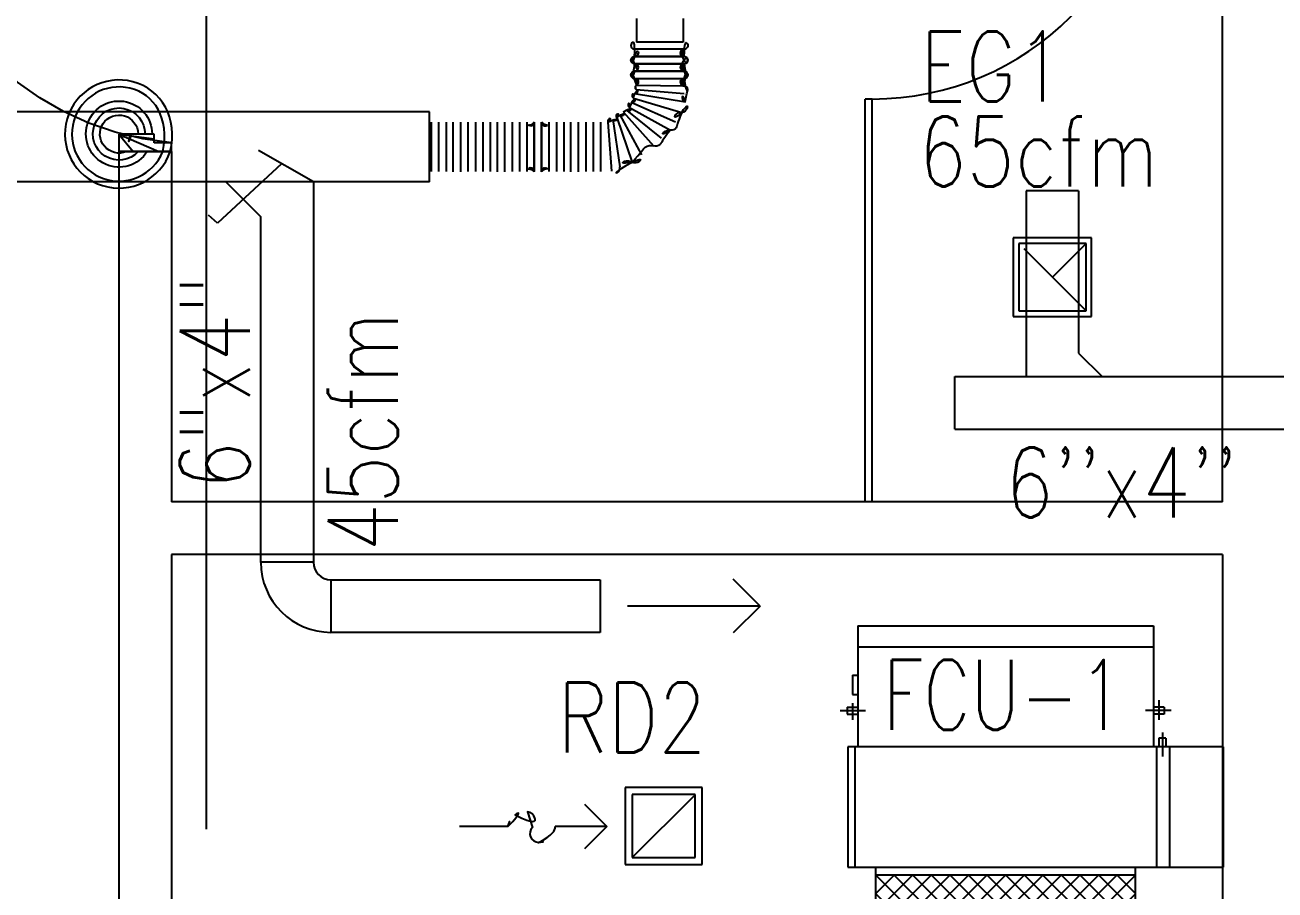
# Model space of a CAD drawing. Extents: x 417866231.7 to 417866328.5, y 43498046.7 to 43498124.2.
# Drawn here: x 417866282.36 to 417866285.928, y 43498098.551 to 43498101.02 of the extents above; entities that cross this region are included whole.
import ezdxf

# ---------------------------------------------------------------- set-up
doc = ezdxf.new("R2010")
doc.units = 0
doc.header["$MEASUREMENT"] = 0
doc.linetypes.add('CENTERX2', pattern=[4, 2.5, -0.5, 0.5, -0.5])
doc.linetypes.add('HIDDEN', pattern=[0.375, 0.25, -0.125])
doc.layers.get('0').update_dxf_attribs({"linetype": 'CONTINUOUS'})
for name, color, linetype in [('AXES', 11, 'CENTERX2'), ('DOOR', 9, 'CONTINUOUS'), ('DUCT', 6, 'CONTINUOUS'), ('EXDUCT', 10, 'CONTINUOUS'), ('FCU', 6, 'CONTINUOUS'), ('HAT', 11, 'CONTINUOUS'), ('M-AC-FLEX', 7, 'CONTINUOUS'), ('M-EGU.', 2, 'CONTINUOUS'), ('M-TEXT', 2, 'CONTINUOUS'), ('PART', 9, 'CONTINUOUS'), ('WALL', 9, 'CONTINUOUS')]:
    doc.layers.add(name, color=color, linetype=linetype)
doc.styles.add('ROMANS', font='ROMANS.shx', dxfattribs={"width": 0.6})

# ---------------------------------------------------------------- blocks, each defined once
blk = doc.blocks.new('DOOR90')
at = {"layer": 'DOOR', "color": 7, "linetype": 'ByBlock'}
for p, q in [((-150, 0), (0, 0)), ((-150, 0), (-150, -25)), ((0, -50), (-113.7, 0)), ((0, -50), (-40.1, 0)), ((0, -50), (0, 0)), ((-1000, -25), (-1050, -25)), ((-1050, -75), (-1050, -25)), ((-1050, -25), (-1050, -75)), ((-1000, -25), (-1000, -42)), ((-877.6, -17.8), (-967.6, -17.8)), ((-967.6, -25), (-967.6, -17.8)), ((-955, -8.8), (-890.2, -8.8)), ((-955, -17.8), (-955, -8.8)), ((-955, -17.8), (-890.2, -17.8)), ((-890.2, -17.8), (-890.2, -8.8)), ((-877.6, -25), (-877.6, -17.8)), ((-200, -25), (-150, -25)), ((-200, -42), (-200, -25)), ((-150, -25), (-100, -25)), ((-150, -75), (-150, -25)), ((-100, -25), (-100, -50)), ((-1000, -42), (-1020, -42)), ((-1020, -42), (-1020, -58)), ((-1000, -58), (-1020, -58)), ((-1000, -58), (-1000, -75)), ((-180, -42), (-200, -42)), ((-200, -58), (-180, -58)), ((-200, -75), (-200, -58)), ((-180, -58), (-180, -42)), ((0, -50), (-100, -36.6)), ((-100, -50), (0, -50)), ((-1000, -75), (-1050, -75)), ((-967.6, -75), (-967.6, -82.2)), ((-877.6, -82.2), (-967.6, -82.2)), ((-955, -82.2), (-890.2, -82.2)), ((-955, -82.2), (-955, -91.2)), ((-955, -91.2), (-890.2, -91.2)), ((-890.2, -82.2), (-890.2, -91.2)), ((-877.6, -75), (-877.6, -82.2)), ((-150, -75), (-200, -75)), ((0, -850), (-113.7, -900)), ((-100, -875), (-100, -850)), ((0, -850), (-100, -863.4)), ((-100, -850), (0, -850)), ((0, -850), (-40.1, -900)), ((0, -850), (0, -900)), ((-150, -875), (-100, -875)), ((-150, -900), (-150, -875)), ((-150, -900), (0, -900)), ((0, -900), (-150, -900))]:
    blk.add_line(p, q, dxfattribs=at)
at = {"layer": 'DOOR', "linetype": 'ByBlock'}
for p, q in [((-200, -25), (-1000, -25)), ((-200, -42), (-1000, -42)), ((-200, -58), (-1000, -58)), ((-1000, -75), (-200, -75))]:
    blk.add_line(p, q, dxfattribs=at)
at = {"layer": 'DOOR', "color": 7, "linetype": 'ByBlock'}
for centre in [(-922.6, 23.5), (-922.6, -123.5)]:
    blk.add_circle(centre, 32.4, dxfattribs=at)
for centre, radius, start, end in [((0, -50), 154.4, 161.1053, 166.2858), ((0, -50), 94.4, 148.0182, 180), ((0, -50), 134.4, 158.1598, 169.28), ((0, -50), 114.4, 154.0838, 167.3774), ((0, -50), 74.4, 137.7764, 180), ((0, -50), 54.4, 113.2074, 180), ((0, -50), 34.4, 90, 180), ((0, -50), 14.4, 90, 180), ((0, -850), 94.4, 180, 211.9818), ((0, -850), 74.4, 180, 222.2236), ((0, -850), 54.4, 180, 246.7926), ((0, -850), 34.4, 180, 270), ((0, -850), 14.4, 180, 270), ((0, -850), 154.4, 193.7142, 198.8947), ((0, -850), 134.4, 190.72, 201.8402)]:
    blk.add_arc(centre, radius, start, end, dxfattribs=at)
at = {"layer": 'DOOR', "linetype": 'HIDDEN', "ltscale": 0.5}
blk.add_arc((-222.2, -50), 828.2, 178.2701, 275.003, dxfattribs=at)
blk = doc.blocks.new('*X29')
at = {"color": 0}
for p, q in [((16890.5, -2466.6), (16943.5, -2413.6)), ((16890.5, -2519.6), (16990.5, -2419.6)), ((16990.5, -2512.5), (16891.6, -2413.6)), ((16990.5, -2459.4), (16944.6, -2413.6)), ((16990.5, -2565.5), (16890.5, -2465.5)), ((16890.5, -2572.6), (16990.5, -2472.6)), ((16990.5, -2618.5), (16890.5, -2518.5)), ((16890.5, -2625.7), (16990.5, -2525.7)), ((16990.5, -2671.6), (16890.5, -2571.6)), ((16890.5, -2678.7), (16990.5, -2578.7)), ((16990.5, -2724.6), (16890.5, -2624.6)), ((16890.5, -2731.7), (16990.5, -2631.7)), ((16990.5, -2777.6), (16890.5, -2677.6)), ((16890.5, -2784.8), (16990.5, -2684.8)), ((16990.5, -2830.7), (16890.5, -2730.7)), ((16890.5, -2837.8), (16990.5, -2737.8)), ((16990.5, -2883.7), (16890.5, -2783.7)), ((16890.5, -2890.8), (16990.5, -2790.8)), ((16990.5, -2936.7), (16890.5, -2836.7)), ((16890.5, -2943.9), (16990.5, -2843.9)), ((16990.5, -2989.8), (16890.5, -2889.8)), ((16890.5, -2996.9), (16990.5, -2896.9)), ((16990.5, -3042.8), (16890.5, -2942.8)), ((16890.5, -3049.9), (16990.5, -2949.9)), ((16990.5, -3095.8), (16890.5, -2995.8)), ((16890.5, -3103), (16990.5, -3003)), ((16990.5, -3148.9), (16890.5, -3048.9)), ((16891.5, -3154.9), (16990.5, -3056)), ((16943.5, -3154.9), (16890.5, -3101.9)), ((16944.6, -3154.9), (16990.5, -3109))]:
    blk.add_line(p, q, dxfattribs=at)
blk = doc.blocks.new('WHE06')
at = {"color": 3}
for p, q in [((689, 621.5), (346.1, 621.5)), ((346.1, 621.5), (346.1, 469.1)), ((689, 469.1), (689, 621.5)), ((242.1, 472.2), (242.1, 399.5)), ((212.3, 437.2), (269.1, 437.2)), ((232.1, 452.2), (232.1, 422.2)), ((232.1, 452.2), (252.1, 452.2)), ((252.1, 452.2), (252.1, 422.2)), ((305, 447.6), (373.3, 447.6)), ((321.1, 457.6), (321.1, 437.6)), ((321.1, 457.6), (346.1, 457.6)), ((321.1, 437.6), (346.1, 437.6)), ((346.1, 430.4), (689, 430.4)), ((60.3, -422.2), (60.3, 422.2)), ((811.2, 370.7), (689, 370.7)), ((711.2, -370.7), (711.2, 370.7)), ((811.2, -370.7), (811.2, 370.7)), ((811.2, -370.7), (689, -370.7)), ((141.6, -437.2), (141.6, -422.2)), ((196.6, -437.2), (196.6, -422.2)), ((232.1, -452.2), (232.1, -422.2)), ((242.1, -472.2), (242.1, -399.5)), ((252.1, -452.2), (252.1, -422.2)), ((141.6, -437.2), (196.6, -437.2)), ((221.4, -437.2), (269.1, -437.2)), ((232.1, -452.2), (252.1, -452.2)), ((346.1, -430.4), (689, -430.4))]:
    blk.add_line(p, q, dxfattribs=at)
at = {"color": 6}
for p, q in [((346.1, 469.1), (346.1, -450.8)), ((689, 469.1), (346.1, 469.1)), ((689, -450.8), (689, 469.1)), ((0, -422.2), (0, 422.2)), ((0, 422.2), (346.1, 422.2)), ((0, -422.2), (346.1, -422.2)), ((346.1, -450.8), (689, -450.8))]:
    blk.add_line(p, q, dxfattribs=at)
at = {"color": 11}
blk.add_blockref('*X29', (-16179.3, 2784.3), dxfattribs=at)

msp = doc.modelspace()

# ---------------------------------------------------------------- hatches: boundary and pattern name
at = {"layer": 'HAT'}
h = msp.add_hatch(dxfattribs=at)
h.set_pattern_fill('ANSI31', color=256, scale=300, style=0)
h.set_pattern_definition([(45, (0, 0), (-26.5165042945, 26.5165042945), [])])
h.paths.add_polyline_path([(417866284.1369, 43498100.5721), (417866283.8369, 43498100.5721), (417866283.8369, 43498100.3221), (417866284.1369, 43498100.3221)])
h.paths.add_polyline_path([(417866284.1369, 43498100.3221), (417866283.8369, 43498100.3221), (417866283.8369, 43498099.8721), (417866284.1369, 43498099.8721)])

# ---------------------------------------------------------------- linework, layer by layer
at = {"layer": 'AXES'}
msp.add_line((417866282.8786, 43498046.7245), (417866282.8786, 43498123.5372), dxfattribs=at)
at = {"layer": 'DUCT', "linetype": 'ByBlock'}
for p, q in [((417866283.5147, 43498100.7721), (417866273.3205, 43498100.7721)), ((417866283.5147, 43498100.5721), (417866283.5147, 43498100.7721)), ((417866283.1835, 43498100.5721), (417866283.0268, 43498100.6614)), ((417866283.0929, 43498100.6237), (417866282.9102, 43498100.454)), ((417866283.5147, 43498100.5721), (417866273.4028, 43498100.5721)), ((417866282.9335, 43498100.5721), (417866283.0335, 43498100.4721)), ((417866283.1835, 43498100.5721), (417866283.1835, 43498099.4864)), ((417866282.9102, 43498100.454), (417866282.8844, 43498100.4773)), ((417866282.9102, 43498100.454), (417866282.9102, 43498100.454)), ((417866283.0335, 43498099.4862), (417866283.0335, 43498100.4721)), ((417866283.1835, 43498099.4864), (417866283.0335, 43498099.4864)), ((417866283.2335, 43498099.4364), (417866284.0016, 43498099.4364)), ((417866283.2335, 43498099.4364), (417866283.2335, 43498099.2864)), ((417866284.0016, 43498099.4364), (417866284.0016, 43498099.2864)), ((417866284.0016, 43498099.2864), (417866283.2334, 43498099.2864))]:
    msp.add_line(p, q, dxfattribs=at)
for radius in [0.2, 0.05]:
    msp.add_arc((417866283.2335, 43498099.4864), radius, 180, 270, dxfattribs=at)
at = {"layer": 'EXDUCT', "linetype": 'ByBlock'}
for p, q in [((417866285.2176, 43498100.5464), (417866285.2176, 43498100.0163)), ((417866285.3676, 43498100.5464), (417866285.2176, 43498100.5464)), ((417866285.3676, 43498100.5464), (417866285.3676, 43498100.0833)), ((417866285.2926, 43498100.3004), (417866285.3886, 43498100.3964)), ((417866285.3676, 43498100.0833), (417866285.4346, 43498100.0163)), ((417866285.0146, 43498100.0163), (417866290.363, 43498100.0163)), ((417866285.0146, 43498099.8663), (417866285.0146, 43498100.0163)), ((417866285.0146, 43498099.8663), (417866286.1248, 43498099.8663))]:
    msp.add_line(p, q, dxfattribs=at)
at = {"layer": 'M-AC-FLEX', "color": 11}
for p, q in [((417866284.1002, 43498100.93), (417866284.2415, 43498100.93)), ((417866284.2417, 43498100.9511), (417866284.1004, 43498100.9511)), ((417866284.2417, 43498100.93), (417866284.1004, 43498100.93)), ((417866284.1002, 43498100.9093), (417866284.2415, 43498100.9093)), ((417866284.2417, 43498100.9092), (417866284.1004, 43498100.9092)), ((417866284.1004, 43498100.8881), (417866284.2417, 43498100.8881)), ((417866284.2417, 43498100.8881), (417866284.1004, 43498100.8881)), ((417866284.1004, 43498100.867), (417866284.2417, 43498100.867)), ((417866284.2417, 43498100.8459), (417866284.1063, 43498100.8478)), ((417866284.0973, 43498100.8117), (417866284.235, 43498100.7704)), ((417866284.1, 43498100.8249), (417866284.2452, 43498100.8005)), ((417866284.1045, 43498100.836), (417866284.2417, 43498100.8248)), ((417866284.0785, 43498100.7761), (417866284.1756, 43498100.6968)), ((417866284.086, 43498100.7849), (417866284.2026, 43498100.72)), ((417866284.0924, 43498100.7986), (417866284.2165, 43498100.7439)), ((417866283.5198, 43498100.7429), (417866283.5198, 43498100.6016)), ((417866283.5198, 43498100.7429), (417866283.5198, 43498100.6016)), ((417866283.5198, 43498100.7429), (417866283.5198, 43498100.6016)), ((417866283.5198, 43498100.7429), (417866283.5198, 43498100.6016)), ((417866283.5198, 43498100.7429), (417866283.5198, 43498100.6016)), ((417866283.5409, 43498100.7429), (417866283.5409, 43498100.6016)), ((417866283.5409, 43498100.7429), (417866283.5409, 43498100.6016)), ((417866283.562, 43498100.7429), (417866283.562, 43498100.6016)), ((417866283.5828, 43498100.6014), (417866283.5828, 43498100.7428)), ((417866283.6039, 43498100.6014), (417866283.6039, 43498100.7428)), ((417866283.6246, 43498100.7429), (417866283.6246, 43498100.6016)), ((417866283.6457, 43498100.7429), (417866283.6457, 43498100.6016)), ((417866283.6457, 43498100.7429), (417866283.6457, 43498100.6016)), ((417866283.6668, 43498100.7429), (417866283.6668, 43498100.6016)), ((417866283.6668, 43498100.7429), (417866283.6668, 43498100.6016)), ((417866283.688, 43498100.7429), (417866283.688, 43498100.6016)), ((417866283.7087, 43498100.6014), (417866283.7087, 43498100.7428)), ((417866283.7298, 43498100.6014), (417866283.7298, 43498100.7428)), ((417866283.7505, 43498100.7429), (417866283.7505, 43498100.6016)), ((417866283.7717, 43498100.7429), (417866283.7717, 43498100.6016)), ((417866283.7717, 43498100.7429), (417866283.7717, 43498100.6016)), ((417866283.7928, 43498100.7429), (417866283.7928, 43498100.6016)), ((417866283.7928, 43498100.7429), (417866283.7928, 43498100.6016)), ((417866283.7928, 43498100.7429), (417866283.7928, 43498100.6016)), ((417866283.7928, 43498100.7429), (417866283.7928, 43498100.6016)), ((417866283.7928, 43498100.7429), (417866283.7928, 43498100.6016)), ((417866283.8139, 43498100.7429), (417866283.8139, 43498100.6016)), ((417866283.8139, 43498100.7429), (417866283.8139, 43498100.6016)), ((417866283.8139, 43498100.6014), (417866283.8139, 43498100.7428)), ((417866283.8139, 43498100.6014), (417866283.8139, 43498100.7428)), ((417866283.8346, 43498100.7429), (417866283.8346, 43498100.6016)), ((417866283.8346, 43498100.7429), (417866283.8346, 43498100.6016)), ((417866283.8346, 43498100.6014), (417866283.8346, 43498100.7428)), ((417866283.8346, 43498100.6014), (417866283.8346, 43498100.7428)), ((417866283.8557, 43498100.7429), (417866283.8557, 43498100.6016)), ((417866283.8557, 43498100.7429), (417866283.8557, 43498100.6016)), ((417866283.8557, 43498100.7429), (417866283.8557, 43498100.6016)), ((417866283.8557, 43498100.7429), (417866283.8557, 43498100.6016)), ((417866283.8557, 43498100.7429), (417866283.8557, 43498100.6016)), ((417866283.8769, 43498100.7429), (417866283.8769, 43498100.6016)), ((417866283.8769, 43498100.7429), (417866283.8769, 43498100.6016)), ((417866283.898, 43498100.7429), (417866283.898, 43498100.6016)), ((417866283.9187, 43498100.6014), (417866283.9187, 43498100.7428)), ((417866283.9398, 43498100.6014), (417866283.9398, 43498100.7428)), ((417866283.9606, 43498100.7429), (417866283.9606, 43498100.6016)), ((417866283.9817, 43498100.7429), (417866283.9817, 43498100.6016)), ((417866284.0028, 43498100.7429), (417866284.0028, 43498100.6016)), ((417866284.0239, 43498100.7429), (417866284.0347, 43498100.6024)), ((417866284.0379, 43498100.7499), (417866284.0577, 43498100.615)), ((417866284.0494, 43498100.7563), (417866284.093, 43498100.628)), ((417866284.0578, 43498100.7635), (417866284.1202, 43498100.6498)), ((417866284.0684, 43498100.7709), (417866284.1539, 43498100.6756))]:
    msp.add_line(p, q, dxfattribs=at)
at = {"layer": 'M-AC-FLEX'}
for points in [[(417866284.1004, 43498100.93, 1), (417866284.1004, 43498100.9511, -1.294926), (417866284.1055, 43498100.9709)], [(417866284.2417, 43498100.93, -1), (417866284.2417, 43498100.9511, 1.144991), (417866284.2389, 43498100.9718)], [(417866284.1004, 43498100.9092, -0.999838), (417866284.1, 43498100.93)], [(417866284.1004, 43498100.93, 0.999838), (417866284.1, 43498100.9092)], [(417866284.1106, 43498100.9388, -0.36697), (417866284.1002, 43498100.93, 0.008922), (417866284.0998, 43498100.93)], [(417866284.1, 43498100.93, -0.004461), (417866284.1002, 43498100.93)], [(417866284.2417, 43498100.9511, 1), (417866284.2417, 43498100.93)], [(417866284.2311, 43498100.9388, 0.366971), (417866284.2415, 43498100.93, -1.018005), (417866284.2415, 43498100.9093)], [(417866284.2311, 43498100.9004, -0.366971), (417866284.2415, 43498100.9093, 1.018005), (417866284.2415, 43498100.93)], [(417866284.1004, 43498100.9092, -1), (417866284.1004, 43498100.8881, 1), (417866284.1004, 43498100.867)], [(417866284.1063, 43498100.8478, 0.736653), (417866284.1004, 43498100.867, -1), (417866284.1004, 43498100.8881)], [(417866284.1004, 43498100.8881, 1), (417866284.1004, 43498100.867)], [(417866284.1106, 43498100.9004, 0.36697), (417866284.1002, 43498100.9093, -0.008922), (417866284.0998, 43498100.9093)], [(417866284.1, 43498100.9092, 0.004461), (417866284.1002, 43498100.9093)], [(417866284.2417, 43498100.8881, -1), (417866284.2417, 43498100.9092)], [(417866284.2417, 43498100.9092, 1), (417866284.2417, 43498100.8881, -1), (417866284.2417, 43498100.867)], [(417866284.2417, 43498100.8459, -1), (417866284.2417, 43498100.867, 1), (417866284.2417, 43498100.8881)], [(417866284.2417, 43498100.8881, -1), (417866284.2417, 43498100.867)], [(417866284.2417, 43498100.867, 1), (417866284.2417, 43498100.8881)], [(417866284.1004, 43498100.867, -0.606794), (417866284.109, 43498100.8504, -0.606794)], [(417866284.1045, 43498100.836, -0.635837), (417866284.1063, 43498100.8478, -0.724161)], [(417866284.2417, 43498100.867, 1), (417866284.2417, 43498100.8459, -1), (417866284.2417, 43498100.8248)], [(417866284.2417, 43498100.867, 0.606794), (417866284.233, 43498100.8504, 0.606794)], [(417866284.2449, 43498100.8006, -0.575939), (417866284.2417, 43498100.8248, 1), (417866284.2417, 43498100.8459)], [(417866284.086, 43498100.7849, -0.850272), (417866284.0896, 43498100.7991, 1.072461), (417866284.0958, 43498100.8126)], [(417866284.0958, 43498100.8126, -0.78893), (417866284.1007, 43498100.8248, 1.030272), (417866284.1045, 43498100.836)], [(417866284.0678, 43498100.7721, -0.698197), (417866284.0785, 43498100.7761, 1.180405), (417866284.086, 43498100.7849)], [(417866284.235, 43498100.7704, 0.665042), (417866284.2452, 43498100.8005)], [(417866283.5147, 43498100.7339, 0.263167), (417866283.5198, 43498100.7429, -1), (417866283.5409, 43498100.7429)], [(417866283.5198, 43498100.7429, -1), (417866283.5409, 43498100.7429)], [(417866283.562, 43498100.7429, -1), (417866283.5409, 43498100.7429, 1), (417866283.5198, 43498100.7429)], [(417866283.5409, 43498100.7429, 1), (417866283.5198, 43498100.7429)], [(417866283.5409, 43498100.7429, 1), (417866283.562, 43498100.7429)], [(417866283.6039, 43498100.7427, -0.998407), (417866283.5828, 43498100.7428, 1.018005), (417866283.562, 43498100.7428)], [(417866283.5827, 43498100.7427, 0.998407), (417866283.6039, 43498100.7428, -1.018005), (417866283.6246, 43498100.7428)], [(417866283.6246, 43498100.7429, 1), (417866283.6457, 43498100.7429, -1), (417866283.6668, 43498100.7429)], [(417866283.6457, 43498100.7429, -1), (417866283.6246, 43498100.7429)], [(417866283.6457, 43498100.7429, -1), (417866283.6668, 43498100.7429)], [(417866283.688, 43498100.7429, -1), (417866283.6668, 43498100.7429, 1), (417866283.6457, 43498100.7429)], [(417866283.6668, 43498100.7429, 1), (417866283.6457, 43498100.7429)], [(417866283.6668, 43498100.7429, 1), (417866283.688, 43498100.7429)], [(417866283.7298, 43498100.7427, -0.998407), (417866283.7087, 43498100.7428, 1.018005), (417866283.688, 43498100.7428)], [(417866283.7087, 43498100.7427, 0.998407), (417866283.7298, 43498100.7428, -1.018005), (417866283.7505, 43498100.7428)], [(417866283.7505, 43498100.7429, 1), (417866283.7717, 43498100.7429, -1), (417866283.7928, 43498100.7429)], [(417866283.7717, 43498100.7429, -1), (417866283.7505, 43498100.7429)], [(417866283.7928, 43498100.7429, 1), (417866283.7717, 43498100.7429)], [(417866283.7717, 43498100.7429, -1), (417866283.7928, 43498100.7429)], [(417866283.8139, 43498100.7429, -1), (417866283.7928, 43498100.7429, 1), (417866283.7717, 43498100.7429)], [(417866283.7928, 43498100.7429, 1), (417866283.8139, 43498100.7429)], [(417866283.7928, 43498100.7429, 1), (417866283.8139, 43498100.7429)], [(417866283.7967, 43498100.7346, 0.631935), (417866283.8139, 43498100.7428, -1.018005), (417866283.8346, 43498100.7428)], [(417866283.7967, 43498100.7346, 0.631935), (417866283.8139, 43498100.7428, -1.018005), (417866283.8346, 43498100.7428)], [(417866283.8139, 43498100.7427, -0.632264), (417866283.7967, 43498100.7346, -0.632264)], [(417866283.8139, 43498100.7427, -0.632264), (417866283.7967, 43498100.7346, -0.632264)], [(417866283.8519, 43498100.7346, -0.631935), (417866283.8346, 43498100.7428, 1.018005), (417866283.8139, 43498100.7428)], [(417866283.8519, 43498100.7346, -0.631935), (417866283.8346, 43498100.7428, 1.018005), (417866283.8139, 43498100.7428)], [(417866283.8346, 43498100.7429, 1), (417866283.8557, 43498100.7429, -1), (417866283.8769, 43498100.7429)], [(417866283.8557, 43498100.7429, -1), (417866283.8346, 43498100.7429)], [(417866283.8557, 43498100.7429, -1), (417866283.8346, 43498100.7429)], [(417866283.8346, 43498100.7427, 0.632264), (417866283.8519, 43498100.7346, 0.632264)], [(417866283.8346, 43498100.7427, 0.632264), (417866283.8519, 43498100.7346, 0.632264)], [(417866283.8557, 43498100.7429, -1), (417866283.8769, 43498100.7429)], [(417866283.898, 43498100.7429, -1), (417866283.8769, 43498100.7429, 1), (417866283.8557, 43498100.7429)], [(417866283.8769, 43498100.7429, 1), (417866283.8557, 43498100.7429)], [(417866283.8769, 43498100.7429, 1), (417866283.898, 43498100.7429)], [(417866283.9398, 43498100.7427, -0.998407), (417866283.9187, 43498100.7428, 1.018005), (417866283.898, 43498100.7428)], [(417866283.9187, 43498100.7427, 0.998407), (417866283.9398, 43498100.7428, -1.018005), (417866283.9606, 43498100.7428)], [(417866283.9606, 43498100.7429, 1), (417866283.9817, 43498100.7429, -1), (417866284.0028, 43498100.7429)], [(417866283.9817, 43498100.7429, -1), (417866283.9606, 43498100.7429)], [(417866284.0028, 43498100.7429, 1), (417866283.9817, 43498100.7429)], [(417866284.0028, 43498100.7429, 0.987495), (417866284.0239, 43498100.7427, 0.606794)], [(417866284.0239, 43498100.7427, -0.879519), (417866284.0379, 43498100.7499, 1.034976), (417866284.0494, 43498100.7563)], [(417866284.0494, 43498100.7563, -1.125229), (417866284.0578, 43498100.7635, 1.12511), (417866284.0678, 43498100.7721, 0.893954)], [(417866284.235, 43498100.7704, 0.652763), (417866284.2165, 43498100.7439, -0.764077), (417866284.2026, 43498100.72, 0.428567), (417866284.1756, 43498100.6968, -0.696093), (417866284.1539, 43498100.6756)], [(417866283.5147, 43498100.7337, 0.035579), (417866283.5159, 43498100.7346)], [(417866284.093, 43498100.628, 0.604437), (417866284.1202, 43498100.6498, -0.497993), (417866284.1539, 43498100.6756)], [(417866284.0931, 43498100.6276, 0.562442), (417866284.0577, 43498100.615, -0.803591), (417866284.0347, 43498100.6024)], [(417866283.5147, 43498100.6107, -0.263167), (417866283.5198, 43498100.6016, 1), (417866283.5409, 43498100.6016)], [(417866283.5147, 43498100.6105, -0.035576), (417866283.5159, 43498100.6096)], [(417866283.5159, 43498100.6096, 0.035477), (417866283.5147, 43498100.6105, 0.035477)], [(417866283.5147, 43498100.6105, -0.035579), (417866283.5159, 43498100.6096)], [(417866283.562, 43498100.6016, 1), (417866283.5409, 43498100.6016, -1), (417866283.5198, 43498100.6016)], [(417866283.562, 43498100.6016, 0.999838), (417866283.5828, 43498100.6013)], [(417866283.562, 43498100.6013, -0.004461), (417866283.562, 43498100.6014)], [(417866283.5827, 43498100.6015, -0.998407), (417866283.6039, 43498100.6014, 0.008922), (417866283.6039, 43498100.6011)], [(417866283.6039, 43498100.6015, 0.998407), (417866283.5828, 43498100.6014, -0.008922), (417866283.5828, 43498100.6011)], [(417866283.6246, 43498100.6016, -0.999838), (417866283.6039, 43498100.6013)], [(417866283.6246, 43498100.6016, -1), (417866283.6457, 43498100.6016, 1), (417866283.6668, 43498100.6016)], [(417866283.6246, 43498100.6013, 0.004461), (417866283.6246, 43498100.6014)], [(417866283.688, 43498100.6016, 1), (417866283.6668, 43498100.6016, -1), (417866283.6457, 43498100.6016)], [(417866283.688, 43498100.6016, 0.999838), (417866283.7087, 43498100.6013)], [(417866283.688, 43498100.6013, -0.004461), (417866283.688, 43498100.6014)], [(417866283.7298, 43498100.6015, 0.998407), (417866283.7087, 43498100.6014, -0.008922), (417866283.7087, 43498100.6011)], [(417866283.7087, 43498100.6015, -0.998407), (417866283.7298, 43498100.6014, 0.008922), (417866283.7298, 43498100.6011)], [(417866283.7505, 43498100.6016, -0.999838), (417866283.7298, 43498100.6013)], [(417866283.7505, 43498100.6016, -1), (417866283.7717, 43498100.6016, 1), (417866283.7928, 43498100.6016)], [(417866283.7505, 43498100.6013, 0.004461), (417866283.7505, 43498100.6014)], [(417866283.8139, 43498100.6016, 1), (417866283.7928, 43498100.6016, -1), (417866283.7717, 43498100.6016)], [(417866283.8139, 43498100.6015, 0.632264), (417866283.7967, 43498100.6096, 0.632264)], [(417866283.7967, 43498100.6096, -0.631935), (417866283.8139, 43498100.6014, 0.008922), (417866283.8139, 43498100.6011)], [(417866283.8139, 43498100.6015, 0.632264), (417866283.7967, 43498100.6096, 0.632264)], [(417866283.7967, 43498100.6096, -0.631935), (417866283.8139, 43498100.6014, 0.008922), (417866283.8139, 43498100.6011)], [(417866283.8346, 43498100.6016, -0.999838), (417866283.8139, 43498100.6013)], [(417866283.8139, 43498100.6016, 0.999838), (417866283.8346, 43498100.6013)], [(417866283.8139, 43498100.6016, 0.999838), (417866283.8346, 43498100.6013)], [(417866283.8346, 43498100.6016, -0.999838), (417866283.8139, 43498100.6013)], [(417866283.8139, 43498100.6013, -0.004461), (417866283.8139, 43498100.6014)], [(417866283.8139, 43498100.6013, -0.004461), (417866283.8139, 43498100.6014)], [(417866283.8346, 43498100.6016, -1), (417866283.8557, 43498100.6016, 1), (417866283.8769, 43498100.6016)], [(417866283.8346, 43498100.6015, -0.632264), (417866283.8519, 43498100.6096, -0.632264)], [(417866283.8519, 43498100.6096, 0.631935), (417866283.8346, 43498100.6014, -0.008922), (417866283.8346, 43498100.6011)], [(417866283.8346, 43498100.6015, -0.632264), (417866283.8519, 43498100.6096, -0.632264)], [(417866283.8519, 43498100.6096, 0.631935), (417866283.8346, 43498100.6014, -0.008922), (417866283.8346, 43498100.6011)], [(417866283.8346, 43498100.6013, 0.004461), (417866283.8346, 43498100.6014)], [(417866283.8346, 43498100.6013, 0.004461), (417866283.8346, 43498100.6014)], [(417866283.898, 43498100.6016, 1), (417866283.8769, 43498100.6016, -1), (417866283.8557, 43498100.6016)], [(417866283.898, 43498100.6016, 0.999838), (417866283.9187, 43498100.6013)], [(417866283.898, 43498100.6013, -0.004461), (417866283.898, 43498100.6014)], [(417866283.9187, 43498100.6015, -0.998407), (417866283.9398, 43498100.6014, 0.008922), (417866283.9398, 43498100.6011)], [(417866283.9398, 43498100.6015, 0.998407), (417866283.9187, 43498100.6014, -0.008922), (417866283.9187, 43498100.6011)], [(417866283.9606, 43498100.6016, -0.999838), (417866283.9398, 43498100.6013)], [(417866283.9606, 43498100.6016, -1), (417866283.9817, 43498100.6016, 1), (417866284.0028, 43498100.6016)], [(417866283.9606, 43498100.6013, 0.004461), (417866283.9606, 43498100.6014)], [(417866284.0347, 43498100.6024, 0.661578), (417866284.0028, 43498100.6016, -1), (417866283.9817, 43498100.6016)]]:
    msp.add_lwpolyline(points, format="xyb", dxfattribs=at)
at = {"layer": 'M-EGU.'}
for p, q in [((417866284.1055, 43498101.0382), (417866284.1055, 43498100.9715)), ((417866284.2389, 43498101.0382), (417866284.2389, 43498100.9715)), ((417866284.2389, 43498100.9715), (417866284.1055, 43498100.9715)), ((417866285.3886, 43498100.3964), (417866285.1966, 43498100.3964)), ((417866285.1966, 43498100.3964), (417866285.1966, 43498100.2044)), ((417866285.3886, 43498100.2044), (417866285.3886, 43498100.3964)), ((417866285.1966, 43498100.2044), (417866285.3886, 43498100.2044)), ((417866284.4584, 43498099.3615), (417866284.382, 43498099.4379)), ((417866284.4584, 43498099.3615), (417866284.0796, 43498099.3615)), ((417866284.4584, 43498099.3615), (417866284.382, 43498099.2851)), ((417866284.0933, 43498098.8233), (417866284.0933, 43498098.6433)), ((417866284.2733, 43498098.8233), (417866284.0933, 43498098.8233)), ((417866284.2733, 43498098.6433), (417866284.2733, 43498098.8233)), ((417866283.9573, 43498098.7959), (417866284.0209, 43498098.7323)), ((417866283.7387, 43498098.7323), (417866283.6004, 43498098.7323)), ((417866284.0209, 43498098.7323), (417866283.8739, 43498098.7323)), ((417866284.0209, 43498098.7323), (417866283.9573, 43498098.6686)), ((417866284.0933, 43498098.6433), (417866284.2733, 43498098.6433))]:
    msp.add_line(p, q, dxfattribs=at)
at = {"layer": 'M-EGU.', "linetype": 'HIDDEN'}
for p, q in [((417866285.4046, 43498100.4124), (417866285.1806, 43498100.4124)), ((417866285.1806, 43498100.4124), (417866285.1806, 43498100.1884)), ((417866285.3886, 43498100.2044), (417866285.1966, 43498100.3964)), ((417866285.4046, 43498100.1884), (417866285.4046, 43498100.4124)), ((417866285.1806, 43498100.1884), (417866285.4046, 43498100.1884)), ((417866284.0733, 43498098.8433), (417866284.0733, 43498098.6233)), ((417866284.2933, 43498098.8433), (417866284.0733, 43498098.8433)), ((417866284.0933, 43498098.6433), (417866284.2733, 43498098.8233)), ((417866284.2933, 43498098.6233), (417866284.2933, 43498098.8433)), ((417866284.0733, 43498098.6233), (417866284.2933, 43498098.6233))]:
    msp.add_line(p, q, dxfattribs=at)
at = {"layer": 'M-EGU.'}
msp.add_lwpolyline([(417866283.7387, 43498098.7323, -0.187862), (417866283.7591, 43498098.7655, -0.202645), (417866283.7944, 43498098.7743, -0.616915), (417866283.8089, 43498098.7292, 0.668708), (417866283.8262, 43498098.6868, 0.194285), (417866283.8585, 43498098.6996, 0.186051), (417866283.8739, 43498098.7323)], format="xyb", dxfattribs=at)
at = {"layer": 'PART', "linetype": 'ByBlock'}
for p, q in [((417866284.7586, 43498099.6588), (417866284.7586, 43498100.8088)), ((417866284.7786, 43498100.8088), (417866284.7586, 43498100.8088)), ((417866284.7786, 43498100.8088), (417866284.7586, 43498100.8088)), ((417866284.7786, 43498099.6588), (417866284.7786, 43498100.8088))]:
    msp.add_line(p, q, dxfattribs=at)
msp.add_arc((417866284.7786, 43498101.6088), 0.8, 270, 0, dxfattribs=at)
at = {"layer": 'WALL'}
for p, q in [((417866285.7786, 43498099.6588), (417866285.7786, 43498101.7088)), ((417866282.7786, 43498100.6588), (417866282.6286, 43498100.6588)), ((417866282.6286, 43498100.6588), (417866282.6286, 43498098.2588)), ((417866282.7786, 43498100.6588), (417866282.7786, 43498099.6588)), ((417866285.7786, 43498099.6588), (417866282.7786, 43498099.6588)), ((417866282.7786, 43498099.5088), (417866282.7786, 43498098.2588)), ((417866285.7786, 43498099.5088), (417866282.7786, 43498099.5088)), ((417866285.7786, 43498099.5088), (417866285.7786, 43498096.5088))]:
    msp.add_line(p, q, dxfattribs=at)

# ---------------------------------------------------------------- block references
at = {"layer": 'DOOR', "color": 0, "linetype": 'ByBlock', "xscale": -0.0009999871253967285, "yscale": 0.001000002026557922, "zscale": 0.001}
msp.add_blockref('DOOR90', (417866282.6286, 43498101.5588), dxfattribs=at)
at = {"layer": 'FCU', "linetype": 'ByBlock', "xscale": 0.001000002026557922, "yscale": 0.001000002026557922, "zscale": 0.001, "rotation": 270}
msp.add_blockref('WHE06', (417866285.1592, 43498099.3053), dxfattribs=at)

# ---------------------------------------------------------------- texts
at = {"layer": 'M-TEXT', "style": 'ROMANS'}
for s, width, p in [('EG1', 0.8, (417866284.9151, 43498100.802)), ('65cfm', 0.8, (417866284.9107, 43498100.559)), ("6''x4''", 0.8, (417866285.1583, 43498099.6142)), ('FCU-1', 0.75, (417866284.8086, 43498099.0078)), ('RD2', 0.8, (417866283.88, 43498098.9435))]:
    msp.add_text(s, height=0.2, dxfattribs=dict(at, width=width)).set_placement(p)
at = {"layer": 'M-TEXT', "style": 'ROMANS', "width": 0.8}
for s, p in [('6"x4"', (417866283.002, 43498099.6946)), ('45cfm', (417866283.4243, 43498099.5163))]:
    msp.add_text(s, height=0.2, rotation=90, dxfattribs=at).set_placement(p)

doc.saveas('drawing.dxf')
